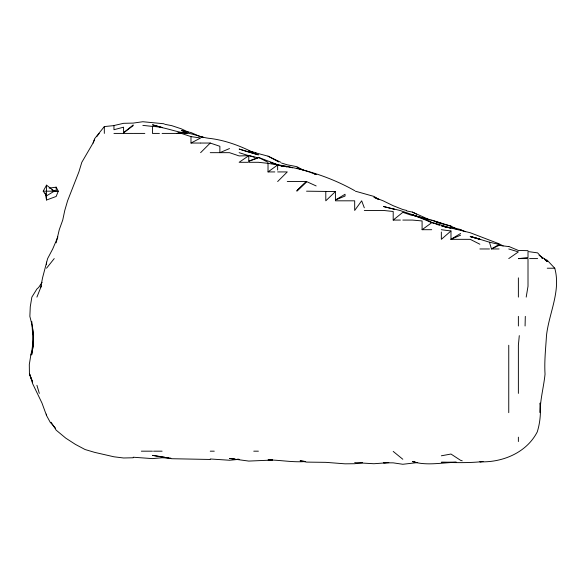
<?xml version="1.0" encoding="UTF-8"?>
<svg xmlns="http://www.w3.org/2000/svg" width="586" height="586" viewBox="0 0 586 586"><rect width="100%" height="100%" fill="white"/><g stroke="black" fill="none" stroke-linecap="round" stroke-linejoin="round"><path stroke-width="0.88" d="M32.296 325.992L33.585 335.624L33.263 345.257L31.637 354.882L33.248 345.257L33.439 335.624L32.296 325.992L29.857 316.367L30.267 306.734L31.864 297.109L36.918 288.986L38.639 287.477L42.089 282.291M525.078 325.992L525.305 316.367M33.248 345.257L33.585 335.624M31.834 321.619C32.369 332.716 34.083 343.865 30.765 354.882M519.291 335.624L518.376 345.257L518.376 393.396M30.868 354.882L29.3 364.514L29.439 374.139L32.648 382.167M526.199 297.109L528.008 286.268L528.008 258.587L518.376 258.587M36.918 297.109L40.734 287.477L42.544 277.852L47.62 258.587L52.711 248.962L57.875 236.927M56.175 242.838L59.267 229.705L62.731 220.072L64.775 210.447L67.58 200.815L78.883 171.925L81.813 162.3L93.049 143.043L94.69 139.292M93.093 143.043L94.69 138.611L104.323 126.569L113.955 125.602L113.955 129.718L123.58 127.191L123.58 132.788L133.212 125.631M49.173 188.135L56.175 187.161L58.263 191.183L56.175 196.457L46.543 200.016L45.188 192.955M40.734 287.477L41.452 285.873M518.376 258.646L528.008 257.51L528.008 251.548L537.64 252.881L542.68 258.587L541.42 257.532M43.218 191.183L46.543 185.161L54.271 191.183L46.543 195.834L43.218 191.183L58.263 191.183M96.705 136.677L99.217 133.41M46.543 268.22L54.22 258.587M200.617 152.668L210.242 143.043L219.875 146.288L219.875 152.668L229.507 148.551M277.647 181.557L287.279 171.925L277.647 171.925M296.904 191.183L306.537 181.565L316.162 185.945M335.426 199.987L345.051 194.259L345.051 196.054L335.426 199.987L335.426 191.556L325.794 200.815L325.794 191.351M306.537 181.557L296.904 190.736L306.537 181.565L287.279 181.557M460.603 235.184L450.978 239.278L450.978 230.972L441.346 239.33L441.346 232.005M123.58 132.788L133.212 124.943M364.309 210.447L383.566 210.447L393.199 211.502L393.199 220.072L402.824 212.33L412.456 215.611M402.824 220.072L412.456 220.072L422.088 220.951L422.088 229.705L431.714 222.709L434.123 223.464M248.764 162.3L258.389 162.3L268.022 163.34L268.022 171.925L277.647 164.959L287.279 166.878L277.647 165.215M508.751 258.587L518.376 251.907L508.751 248.962M450.978 239.278L460.603 233.47M499.118 248.962L491.449 248.962L499.118 245.366L499.118 244.435L491.449 248.962L489.493 242.216L470.236 236.334L479.788 239.33M190.985 136.604L190.985 143.043L200.617 138.01L190.985 136.604L181.352 133.41L162.095 133.41M239.132 152.668L248.764 155.708L248.764 161.223L258.389 157.356L277.647 164.688L287.279 166.483L284.65 166.285M248.764 161.223L257.584 158.183M113.955 125.529L123.58 123.316L133.212 123.097L142.838 121.727L164.131 123.778M441.346 455.798L450.978 454.04L460.603 460.332L462.237 460.801M483.106 461.534C469.291 463.072 455.241 462.662 441.346 462.273L456.223 462.112M482.293 461.49L479.861 461.834C502.407 462.61 526.484 452.832 537.252 431.919C540.175 422.616 540.951 412.727 540.145 403.029L540.131 412.661C540.124 399.571 543.742 387.053 545.039 374.139C544.233 361.254 545.727 348.465 546.482 335.624C548.957 313.144 561.11 291.03 554.759 268.22L547.265 260.294L544.438 258.931M362.558 462.662L354.684 463.724L345.051 463.826L325.794 462.347L306.537 462.112L300.105 460.801L304.127 461.197M417.708 462.559L402.824 464.273L393.199 462.852L383.566 462.815L386.196 462.647M272.395 460.069L248.764 461.079L229.507 458.464L234.752 458.933M388.818 462.647L373.941 463.731L354.684 462.618M305.665 461.497C293.095 462.596 280.628 460.025 268.022 459.944L272.395 459.746M456.223 462.317C441.661 462.61 426.733 466.002 412.456 461.6L415.086 461.724M133.212 457.769L123.58 457.988L113.955 456.794L94.69 452.377L85.065 449.521L75.433 444.4L65.8 438.167L56.175 430.161L51.129 422.286M113.955 133.41L123.031 133.41M123.58 133.41L132.604 133.41M133.212 133.41L144.823 133.41M159.421 133.41L152.47 133.41L152.47 126.408L142.838 125.375M190.985 143.043L200.339 143.043M200.617 143.043L210.242 143.043M210.242 152.668L229.507 152.668L239.132 155.927L248.764 155.708L239.132 162.3L247.9 162.3M268.022 171.925L274.834 171.925M306.537 191.183L335.426 191.556M335.426 200.815L354.684 200.815L354.684 210.447L361.665 200.815L364.309 207.803M393.199 220.072L400.406 220.072M422.088 229.705L431.714 229.705M450.978 239.33L470.236 239.33L479.861 244.23M479.861 248.962L489.493 248.962M529.59 258.587L537.64 258.587M547.265 268.22L554.759 268.22M141.343 451.176L152.47 451.176M153.532 451.176L162.095 451.176M210.242 451.176L214.271 451.176M253.753 451.176L258.389 451.176M210.242 459.468L171.727 458.721L152.47 455.373L164.725 457.175M528.008 250.662L518.376 250.464L508.751 246.42M170.856 458.157L162.095 457.747L152.47 458.611L133.212 457.227M210.242 458.977L229.507 460.244L239.132 459.329L237.381 459.168M281.148 166.021L282.899 166.153M152.47 126.408C164.366 126.781 175.317 132.092 187.11 133.286L181.352 132.392L176.891 133.41C188.216 130.466 199.02 137.542 210.242 138.457C225.273 140.325 240.114 145.811 253.548 152.668L248.764 151.049L255.914 152.668M255.972 152.961L268.022 156.154L280.804 162.3M499.118 245.366L508.751 246.596M441.346 229.705L450.978 230.972M166.475 457.432L168.226 457.688M268.022 163.34L277.647 164.959L277.647 170.028M164.725 124.291L171.727 125.646L181.352 128.839L188.582 132.268M406.677 210.938L412.456 212.095L430.139 220.072L412.456 214.989L422.088 217.933L399.872 210.447L383.566 206.536L394.671 209.422L393.199 208.887M436.094 222.233L450.978 226.13L456.399 228.906M201.489 137.043L203.239 137.446M489.493 242.216L499.118 244.435M249.548 152.294L258.389 154.843L239.132 149.042L248.764 152.104M292.531 167.845L287.279 166.556C310.807 170.878 333.8 178.891 354.684 190.655M443.097 226.313L450.978 228.232L441.346 225.749L445.719 227.09M406.574 210.447L402.824 209.524L393.199 205.715L383.127 200.815L373.941 197.248L378.783 199.628M479.861 239L470.236 236.612L479.861 239.33M200.617 136.655L203.239 137.314M412.456 215.238L431.391 220.072L450.978 226.13M460.603 229.558L450.978 227.053L455.622 228.818M355.336 191.183L373.941 196.42L379.025 199.496M162.095 127.455L152.47 124.825L161.223 127.338M51.795 189.967L56.175 191.183L56.175 187.161M186.612 132.114L181.352 130.553L190.985 132.539L200.617 136.758M281.536 163.055L287.279 164.812L296.904 166.688L303.328 170.182M254.375 157.26L248.764 155.532L258.389 157.905L258.389 157.356L268.022 162.3M431.714 220.168L441.346 223.325M435.728 224.006L439.742 225.346M314.448 173.969L316.162 174.555L309.899 172.218M52.557 190.589L54.271 191.183M277.647 164.959L270.285 162.3L276.826 164.886M465.416 231.734L460.603 229.705L462.083 230.562M300.918 169.559L296.904 167.867L309.122 171.925M426.462 220.395L430.966 222.336M425.707 220.072L412.456 214.835L422.088 218.139L431.714 222.314L450.978 228.005L470.236 232.737L499.118 243.805L503.132 245.952M268.022 156.154L278.599 161.883L277.647 161.077M412.456 212.095L416.47 214.161M539.076 255.291L544.101 258.587L547.265 261.627L544.914 259.605M393.199 451.418L402.824 459.263M55.582 428.19L50.213 422.286L46.543 415.533L41.965 403.029L32.677 383.771L29.652 374.139L32.076 380.563M36.918 385.28L39.313 393.396M518.376 277.852L518.376 297.109M518.376 316.367L518.376 325.992M518.376 437.171L518.376 441.544M508.751 345.257L508.751 412.661M104.323 126.569L104.323 133.41M46.543 185.161L46.543 200.016M46.543 262.118L46.543 264.733M46.543 414.097L46.543 415.533"/></g></svg>
